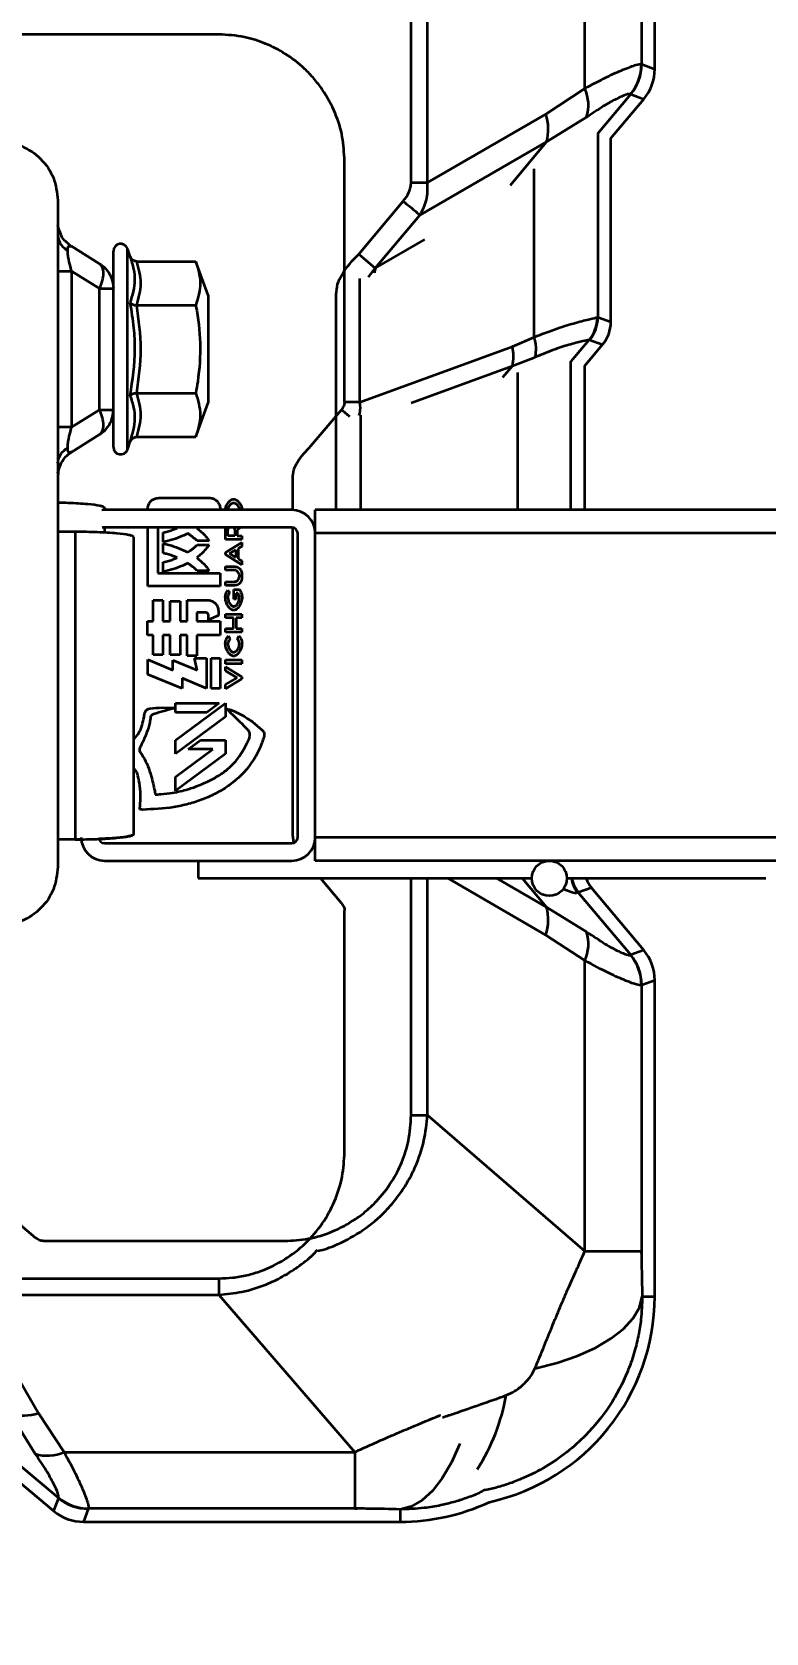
# Model space of a CAD drawing. Header units: millimetres. Extents: x 0 to 420, y 0 to 297.
# Drawn here: x 86.31 to 86.937, y 173.12 to 174.489 of the extents above; entities that cross this region are included whole.
import ezdxf

# ---------------------------------------------------------------- set-up
doc = ezdxf.new("R2010")
doc.units = ezdxf.units.MM
doc.layers.add('尺寸线层', color=150, linetype='Continuous')
doc.styles.add('SLDTEXTSTYLE2', font='TXT', dxfattribs={"width": 0.7})
doc.dimstyles.new('SLDDIMSTYLE0', dxfattribs={"dimtxt": 3.5, "dimasz": 3.302, "dimexe": 0, "dimexo": 0.0625, "dimgap": 0.875, "dimtad": 1, "dimdec": 1, "dimlfac": 100, "dimrnd": 1e-09, "dimzin": 12, "dimdsep": 46, "dimtxsty": 'SLDTEXTSTYLE2', "dimsah": 1, "dimcen": 0.09, "dimadec": 0, "dimazin": 3, "dimtfac": 1, "dimtdec": 3, "dimtofl": 0, "dimtmove": 0, "dimatfit": 3, "dimfxl": 0, "dimfrac": 2, "dimtolj": 1, "dimtzin": 12, "dimarcsym": 0})

# ---------------------------------------------------------------- blocks, each defined once
blk = doc.blocks.new('_D_7')
at = {"layer": '尺寸线层'}
for p, q in [((70.597, 160.4022), (70.597, 246.1922)), ((332.8156, 175.1167), (332.8156, 246.1922)), ((332.8156, 245.1922), (70.597, 245.1922))]:
    blk.add_line(p, q, dxfattribs=at)
for points in [[(70.597, 245.1922), (73.899, 244.6842), (73.899, 245.7002)], [(332.8156, 245.1922), (329.5136, 245.7002), (329.5136, 244.6842)]]:
    blk.add_solid(points, dxfattribs=at)
at = {"layer": '尺寸线层', "insert": (202.8758, 249.704), "char_height": 3.5, "attachment_point": 1, "style": 'SLDTEXTSTYLE2'}
blk.add_mtext('26221.85', dxfattribs=at)

msp = doc.modelspace()

# ---------------------------------------------------------------- linework, layer by layer
at = {"color": 7, "linetype": 'Continuous', "lineweight": 35}
for p, q in [((86.8421, 174.4577), (86.8421, 174.7282)), ((86.7824, 174.4411), (86.7824, 174.6893)), ((86.8308, 174.6893), (86.8308, 174.4619)), ((86.634, 174.3607), (86.634, 174.5732)), ((86.648, 174.3607), (86.648, 174.5732)), ((86.4697, 174.4873), (86.2572, 174.4873)), ((86.831, 174.4618), (86.8308, 174.4619)), ((86.831, 174.4618), (86.8421, 174.4577)), ((86.7492, 174.4191), (86.7824, 174.4411)), ((86.7935, 174.4025), (86.8217, 174.4361)), ((86.8217, 174.4361), (86.8214, 174.4362)), ((86.8217, 174.4361), (86.8328, 174.432)), ((86.8046, 174.3985), (86.8328, 174.432)), ((86.648, 174.3607), (86.7492, 174.4191)), ((86.7497, 174.3953), (86.7839, 174.4164)), ((86.6415, 174.3328), (86.7497, 174.3953)), ((86.7188, 174.3584), (86.7497, 174.3953)), ((86.7935, 174.4025), (86.7935, 174.2454)), ((86.8046, 174.2414), (86.8046, 174.3985)), ((86.5771, 174.1728), (86.5771, 174.3793)), ((86.7392, 174.2285), (86.7392, 174.3722)), ((86.634, 174.3607), (86.648, 174.3607)), ((86.3321, 174.3455), (86.3321, 173.7755)), ((86.5892, 174.2994), (86.6273, 174.3447)), ((86.6034, 174.2875), (86.6415, 174.3328)), ((86.3336, 174.3181), (86.3323, 174.3243)), ((86.3346, 174.3164), (86.3328, 174.3213)), ((86.3431, 174.3065), (86.3414, 174.3079)), ((86.3434, 174.3061), (86.3439, 174.3061)), ((86.3439, 174.3061), (86.3679, 174.2911)), ((86.3796, 174.2708), (86.3796, 174.302)), ((86.3941, 174.2973), (86.3916, 174.3041)), ((86.3916, 174.1322), (86.3916, 174.3041)), ((86.5892, 174.2994), (86.6034, 174.2875)), ((86.6034, 174.2875), (86.6457, 174.3119)), ((86.3439, 174.2849), (86.3439, 174.1514)), ((86.3439, 174.2849), (86.3679, 174.2699)), ((86.3993, 174.2932), (86.4501, 174.2932)), ((86.4606, 174.2642), (86.4501, 174.2932)), ((86.5976, 174.2796), (86.6034, 174.2875)), ((86.5903, 174.1728), (86.5903, 174.2787)), ((86.3679, 174.1664), (86.3679, 174.2699)), ((86.3679, 174.2699), (86.3796, 174.2699)), ((86.3796, 174.1664), (86.3796, 174.2699)), ((86.4606, 174.2642), (86.4606, 174.1722)), ((86.57, 174.0807), (86.57, 174.2652)), ((86.3993, 174.2557), (86.4501, 174.2557)), ((86.7931, 174.2454), (86.7935, 174.2454)), ((86.7935, 174.2454), (86.8046, 174.2414)), ((86.5903, 174.1728), (86.7206, 174.2203)), ((86.7206, 174.2203), (86.7392, 174.2285)), ((86.7708, 174.2078), (86.7862, 174.2261)), ((86.7821, 174.2036), (86.7976, 174.2221)), ((86.7862, 174.2261), (86.7865, 174.2262)), ((86.7865, 174.2262), (86.7976, 174.2221)), ((86.6341, 174.1724), (86.7205, 174.2038)), ((86.7205, 174.2038), (86.7121, 174.1938)), ((86.7205, 174.2038), (86.74, 174.2112)), ((86.7705, 174.0807), (86.7705, 174.2079)), ((86.7821, 174.2036), (86.7821, 174.0807)), ((86.7253, 174.0807), (86.7253, 174.1982)), ((86.3993, 174.1806), (86.4501, 174.1806)), ((86.3439, 174.1514), (86.3679, 174.1664)), ((86.3679, 174.1664), (86.3796, 174.1664)), ((86.3796, 174.1344), (86.3796, 174.1664)), ((86.4501, 174.1431), (86.4606, 174.1722)), ((86.5484, 174.1354), (86.5744, 174.1664)), ((86.5909, 174.0807), (86.5909, 174.1617)), ((86.3439, 174.1302), (86.3679, 174.1452)), ((86.3916, 174.1322), (86.3941, 174.1391)), ((86.3993, 174.1431), (86.4501, 174.1431)), ((86.3328, 174.116), (86.3321, 174.1091)), ((86.3323, 174.112), (86.3336, 174.1182)), ((86.3325, 174.112), (86.3328, 174.1143)), ((86.3328, 174.115), (86.3346, 174.1199)), ((86.5329, 174.0807), (86.5329, 174.1082)), ((86.3721, 174.0807), (86.3698, 174.0805)), ((86.5321, 174.0807), (86.3721, 174.0807)), ((86.3724, 174.0824), (86.3724, 174.0823)), ((86.3724, 174.0807), (86.3724, 174.0823)), ((86.409, 174.0807), (86.409, 174.0815)), ((86.4184, 174.091), (86.4615, 174.091)), ((86.4708, 174.0815), (86.4708, 174.0807)), ((86.4872, 174.0809), (86.4872, 174.0807)), ((86.4894, 174.0812), (86.4894, 174.0807)), ((93.1521, 174.0807), (86.5521, 174.0807)), ((86.5521, 174.0607), (86.5521, 174.0807)), ((86.5321, 174.0657), (86.3721, 174.0657)), ((86.3724, 174.0613), (86.3724, 174.0657)), ((86.409, 174.0156), (86.409, 174.0657)), ((86.4175, 174.0657), (86.4175, 174.0267)), ((86.4342, 174.0652), (86.433, 174.0657)), ((86.4513, 174.0657), (86.4508, 174.0652)), ((86.4879, 174.0657), (86.4855, 174.0633)), ((86.5329, 173.8027), (86.5329, 174.0656)), ((86.5521, 174.0682), (86.5507, 174.0682)), ((86.5507, 174.0682), (86.5521, 174.0682)), ((86.3471, 174.062), (86.3321, 174.062)), ((86.3471, 174.062), (86.3471, 173.799)), ((86.3971, 173.8036), (86.3971, 174.0574)), ((86.4222, 174.0532), (86.4222, 174.0615)), ((86.4615, 174.0542), (86.4513, 174.0542)), ((86.4754, 174.0553), (86.4754, 174.0633)), ((86.4894, 174.0553), (86.4754, 174.0553)), ((86.4754, 174.0442), (86.4894, 174.0529)), ((86.4775, 174.0585), (86.4775, 174.0628)), ((86.4835, 174.0585), (86.4775, 174.0585)), ((86.4835, 174.0622), (86.4835, 174.0585)), ((86.4855, 174.0624), (86.4855, 174.0585)), ((86.4855, 174.0585), (86.4894, 174.0585)), ((86.4894, 174.0585), (86.4894, 174.0553)), ((86.4894, 174.0529), (86.4894, 174.0495)), ((86.5371, 173.8007), (86.5371, 174.0607)), ((86.5521, 173.8007), (86.5521, 174.0607)), ((93.1521, 174.0607), (86.5521, 174.0607)), ((86.5521, 173.8007), (86.5521, 174.0607)), ((86.4222, 174.0436), (86.4222, 174.0519)), ((86.4513, 174.0509), (86.4615, 174.0509)), ((86.4754, 174.0425), (86.4754, 174.0442)), ((86.4894, 174.0338), (86.4754, 174.0425)), ((86.4788, 174.0433), (86.4843, 174.0466)), ((86.4843, 174.0401), (86.4788, 174.0433)), ((86.4843, 174.0466), (86.4843, 174.0401)), ((86.4894, 174.0495), (86.4863, 174.0477)), ((86.4863, 174.0477), (86.4863, 174.039)), ((86.4863, 174.039), (86.4894, 174.0372)), ((86.4175, 174.0267), (86.4708, 174.0267)), ((86.4222, 174.0279), (86.4222, 174.036)), ((86.4615, 174.0287), (86.4513, 174.0287)), ((86.4708, 174.0267), (86.4708, 174.0156)), ((86.4754, 174.0323), (86.4837, 174.0323)), ((86.4754, 174.0291), (86.4754, 174.0323)), ((86.4832, 174.0291), (86.4754, 174.0291)), ((86.4894, 174.0372), (86.4894, 174.0338)), ((86.4708, 174.0156), (86.409, 174.0156)), ((86.4754, 174.0193), (86.4832, 174.0193)), ((86.4754, 174.0162), (86.4754, 174.0193)), ((86.4837, 174.0162), (86.4754, 174.0162)), ((86.4773, 174.0121), (86.4789, 174.0101)), ((86.4825, 174.0128), (86.4875, 174.0128)), ((86.4825, 174.0043), (86.4825, 174.0128)), ((86.4136, 174.0036), (86.422, 174.0036)), ((86.4136, 173.9856), (86.4136, 174.0036)), ((86.422, 174.0036), (86.422, 173.9856)), ((86.4281, 174.0027), (86.4368, 174.0027)), ((86.4281, 173.9856), (86.4281, 174.0027)), ((86.4368, 174.0027), (86.4368, 173.9856)), ((86.4426, 174.0036), (86.46, 174.0036)), ((86.4426, 173.9856), (86.4426, 174.0036)), ((86.4845, 174.0043), (86.4825, 174.0043)), ((86.4845, 174.0095), (86.4845, 174.0043)), ((86.4863, 174.0095), (86.4845, 174.0095)), ((86.4087, 173.9856), (86.4136, 173.9856)), ((86.4087, 173.9737), (86.4087, 173.9856)), ((86.422, 173.9856), (86.4281, 173.9856)), ((86.4368, 173.9856), (86.4426, 173.9856)), ((86.451, 173.9929), (86.451, 173.9856)), ((86.4586, 173.9929), (86.451, 173.9929)), ((86.451, 173.9856), (86.4708, 173.9856)), ((86.4694, 173.9905), (86.461, 173.9868)), ((86.461, 173.9868), (86.461, 173.9902)), ((86.4694, 173.9942), (86.4694, 173.9905)), ((86.4708, 173.9856), (86.4708, 173.9737)), ((86.4754, 173.9917), (86.4894, 173.9917)), ((86.4754, 173.9885), (86.4754, 173.9917)), ((86.4823, 173.9885), (86.4754, 173.9885)), ((86.4823, 173.9793), (86.4823, 173.9885)), ((86.4844, 173.9885), (86.4844, 173.9793)), ((86.4894, 173.9885), (86.4844, 173.9885)), ((86.4894, 173.9917), (86.4894, 173.9885)), ((86.4136, 173.9737), (86.4087, 173.9737)), ((86.4136, 173.9567), (86.4136, 173.9737)), ((86.422, 173.9737), (86.422, 173.9567)), ((86.4281, 173.9737), (86.422, 173.9737)), ((86.4281, 173.9568), (86.4281, 173.9737)), ((86.4368, 173.9737), (86.4368, 173.9568)), ((86.4426, 173.9737), (86.4368, 173.9737)), ((86.4426, 173.9559), (86.4426, 173.9737)), ((86.451, 173.9737), (86.451, 173.9559)), ((86.4708, 173.9737), (86.451, 173.9737)), ((86.4754, 173.9761), (86.4754, 173.9793)), ((86.4754, 173.9793), (86.4823, 173.9793)), ((86.4894, 173.9761), (86.4754, 173.9761)), ((86.4779, 173.9731), (86.4795, 173.9706)), ((86.4844, 173.9793), (86.4894, 173.9793)), ((86.4853, 173.9706), (86.4868, 173.9731)), ((86.4894, 173.9793), (86.4894, 173.9761)), ((86.422, 173.9567), (86.4136, 173.9567)), ((86.4368, 173.9568), (86.4281, 173.9568)), ((86.4092, 173.9401), (86.4092, 173.9527)), ((86.4092, 173.9527), (86.4305, 173.9438)), ((86.4305, 173.9523), (86.4513, 173.9438)), ((86.4305, 173.9438), (86.4305, 173.9523)), ((86.451, 173.9559), (86.4426, 173.9559)), ((86.4489, 173.954), (86.4591, 173.954)), ((86.4513, 173.9438), (86.4489, 173.954)), ((86.4591, 173.954), (86.4591, 173.9281)), ((86.4632, 173.954), (86.4708, 173.954)), ((86.4632, 173.928), (86.4632, 173.954)), ((86.4708, 173.954), (86.4708, 173.928)), ((86.4754, 173.9524), (86.4894, 173.9524)), ((86.4754, 173.9492), (86.4754, 173.9524)), ((86.4894, 173.9492), (86.4754, 173.9492)), ((86.4754, 173.9465), (86.4894, 173.9379)), ((86.4754, 173.943), (86.4754, 173.9465)), ((86.4853, 173.9371), (86.4754, 173.943)), ((86.4894, 173.9524), (86.4894, 173.9492)), ((86.4383, 173.9281), (86.4092, 173.9401)), ((86.4383, 173.9369), (86.4383, 173.9281)), ((86.4591, 173.9281), (86.4383, 173.9369)), ((86.4754, 173.9313), (86.4853, 173.9371)), ((86.4894, 173.9364), (86.4754, 173.9277)), ((86.4754, 173.9277), (86.4754, 173.9313)), ((86.4894, 173.9379), (86.4894, 173.9364)), ((86.4328, 173.9155), (86.47, 173.9155)), ((86.4328, 173.9076), (86.4328, 173.9155)), ((86.4328, 173.8839), (86.4754, 173.9155)), ((86.47, 173.9155), (86.4594, 173.9076)), ((86.4708, 173.928), (86.4632, 173.928)), ((86.4754, 173.9155), (86.4754, 173.9037)), ((86.4594, 173.9076), (86.4328, 173.9076)), ((86.4754, 173.9037), (86.4328, 173.8721)), ((86.4328, 173.8721), (86.4328, 173.8839)), ((86.4328, 173.8524), (86.4647, 173.876)), ((86.4434, 173.876), (86.4541, 173.8839)), ((86.4647, 173.876), (86.4434, 173.876)), ((86.4541, 173.8839), (86.4754, 173.8839)), ((86.4754, 173.8839), (86.4754, 173.8721)), ((86.4754, 173.8721), (86.4328, 173.8405)), ((86.4328, 173.8405), (86.4328, 173.8524)), ((86.3471, 173.799), (86.3321, 173.799)), ((86.3525, 173.7991), (86.3471, 173.799)), ((86.3721, 173.7957), (86.5321, 173.7957)), ((86.5339, 173.796), (86.5329, 173.8027)), ((86.5521, 173.7957), (86.5515, 173.7957)), ((93.1521, 173.8007), (86.5521, 173.8007)), ((86.5521, 173.7807), (86.5521, 173.8007)), ((86.3721, 173.7807), (86.5321, 173.7807)), ((86.4521, 173.7807), (86.4521, 173.7657)), ((93.1521, 173.7807), (86.5521, 173.7807)), ((86.4521, 173.7657), (86.7371, 173.7657)), ((86.5744, 173.7445), (86.5567, 173.7657)), ((86.634, 173.5631), (86.634, 173.7657)), ((86.648, 173.5631), (86.648, 173.7657)), ((86.6653, 173.7657), (86.7492, 173.7172)), ((86.7497, 173.741), (86.707, 173.7657)), ((86.729, 173.7657), (86.7497, 173.741)), ((86.7671, 173.7657), (86.9371, 173.7657)), ((86.7768, 173.7537), (86.7764, 173.7534)), ((86.788, 173.7577), (86.7768, 173.7537)), ((86.8217, 173.7003), (86.7768, 173.7537)), ((86.8328, 173.7043), (86.788, 173.7577)), ((86.5771, 173.5316), (86.5771, 173.7381)), ((86.7497, 173.741), (86.7839, 173.7199)), ((86.7824, 173.6953), (86.7492, 173.7172)), ((86.8214, 173.7001), (86.8217, 173.7003)), ((86.8328, 173.7043), (86.8217, 173.7003)), ((86.7824, 173.447), (86.7824, 173.6953)), ((86.831, 173.6746), (86.8308, 173.6744)), ((86.8308, 173.6744), (86.8308, 173.447)), ((86.831, 173.6746), (86.8421, 173.6786)), ((86.8421, 173.4082), (86.8421, 173.6786)), ((86.634, 173.5631), (86.648, 173.5631)), ((86.648, 173.5631), (86.7824, 173.447)), ((86.2821, 173.4844), (86.3131, 173.4584)), ((86.3195, 173.4557), (86.526, 173.4557)), ((86.7824, 173.447), (86.8308, 173.447)), ((86.2671, 173.4236), (86.4697, 173.4236)), ((86.4697, 173.4236), (86.4697, 173.4096)), ((86.2671, 173.4096), (86.4697, 173.4096)), ((86.4697, 173.4096), (86.5858, 173.2751)), ((86.8315, 173.4082), (86.8421, 173.4082)), ((86.2671, 173.3923), (86.3156, 173.3084)), ((86.2918, 173.3079), (86.3129, 173.2737)), ((86.3156, 173.3084), (86.3375, 173.2751)), ((86.2792, 173.2808), (86.3326, 173.2359)), ((86.3375, 173.2751), (86.5858, 173.2751)), ((86.2751, 173.2696), (86.3285, 173.2248)), ((86.3326, 173.2359), (86.3285, 173.2248)), ((86.3326, 173.2359), (86.3327, 173.2362)), ((86.3582, 173.2266), (86.3542, 173.2155)), ((86.3582, 173.2266), (86.3584, 173.2268)), ((86.5858, 173.2268), (86.3584, 173.2268)), ((86.6246, 173.2261), (86.6246, 173.2155)), ((86.3542, 173.2155), (86.6246, 173.2155))]:
    msp.add_line(p, q, dxfattribs=at)
at = {"color": 7, "linetype": 'Continuous', "lineweight": 35, "flags": 128}
for points in [[(86.6273, 174.3447), (86.6295, 174.3428), (86.6317, 174.341), (86.6339, 174.3392), (86.6358, 174.3376), (86.6376, 174.3361), (86.6392, 174.3348), (86.6405, 174.3337), (86.6415, 174.3328)], [(86.7398, 173.3465), (86.7588, 173.3515), (86.7761, 173.3575), (86.7915, 173.3644), (86.8047, 173.3722), (86.8155, 173.3806), (86.8236, 173.3895), (86.829, 173.3987), (86.8315, 173.4082)], [(86.6757, 173.2825), (86.6753, 173.2815), (86.6684, 173.2661), (86.6606, 173.2529), (86.6522, 173.2421), (86.6433, 173.234), (86.6341, 173.2286), (86.6246, 173.2261)]]:
    msp.add_lwpolyline(points, dxfattribs=at)
at = {"color": 7, "linetype": 'Continuous', "lineweight": 35}
msp.add_circle((86.7521, 173.7657), 0.015, dxfattribs=at)
for centre, radius, start, end in [((86.7907, 174.462), 0.0401, 320.0076, 359.8731), ((86.7909, 174.4618), 0.0401, 320.0586, 359.9414), ((86.7501, 174.4268), 0.0354, 343.0377, 23.8627), ((86.7111, 174.4064), 0.0401, 343.9657, 18.5164), ((86.3858, 174.302), 0.00619, 20, 180), ((86.6213, 174.2816), 0.0188, 161.6787, 174.1312), ((86.7631, 174.2453), 0.03, 320.2501, 0.141), ((86.7635, 174.2454), 0.03, 320.0586, 359.9414), ((86.6852, 174.2123), 0.0363, 346.4299, 12.6632), ((86.7078, 174.2183), 0.033, 347.4981, 17.8428), ((86.3858, 174.1344), 0.00619, 180, 340), ((86.5321, 174.0607), 0.02, 0, 90), ((86.3721, 174.0607), 0.005, 90, 114.6231), ((86.5321, 174.0607), 0.005, 0, 90), ((86.3721, 173.8007), 0.02, 180, 270), ((86.3721, 173.8007), 0.005, 180, 270), ((86.5321, 173.8007), 0.02, 270, 0), ((86.5321, 173.8007), 0.005, 270, 0), ((86.7956, 173.7695), 0.025, 188.7641, 220.0266), ((86.796, 173.7697), 0.025, 189.334, 219.9411), ((86.7111, 173.73), 0.0401, 341.4836, 16.0343), ((86.7501, 173.7096), 0.0354, 336.1372, 16.9623), ((86.7907, 173.6744), 0.0401, 0.1269, 39.9924), ((86.7909, 173.6745), 0.0401, 0.0586, 39.9414), ((86.6621, 173.4082), 0.18, 282.4209, 0), ((86.5393, 173.3558), 0.1789, 327.7247, 349.6762), ((86.3028, 173.3465), 0.0401, 253.9657, 288.5164), ((86.3232, 173.3075), 0.0354, 253.0377, 293.8627), ((86.3583, 173.2667), 0.0401, 230.0586, 269.9414), ((86.3585, 173.2669), 0.0401, 230.0076, 269.8731), ((86.6246, 173.3955), 0.18, 270, 295.051)]:
    msp.add_arc(centre, radius, start, end, dxfattribs=at)
for centre, major_axis, start_param, end_param in [((86.8021, 174.4577), (0.0376, -0.0137), 5.934618, 6.631752), ((86.7746, 174.2414), (0.0282, -0.0103), 5.934618, 6.631752), ((86.8072, 173.7738), (0.0235, 0.0086), 3.122637, 3.49016), ((86.8021, 173.6786), (-0.0376, -0.0137), 2.793026, 3.49016), ((86.3542, 173.2555), (-0.0137, -0.0376), 5.934618, 6.631752)]:
    msp.add_ellipse(centre, major_axis=major_axis, ratio=0.998448, start_param=start_param, end_param=end_param, dxfattribs=at)
for points, knots in [([(86.5771, 174.3793), (86.5767, 174.3861), (86.576, 174.4), (86.5695, 174.4207), (86.5606, 174.4372), (86.5513, 174.4494), (86.5411, 174.4601), (86.5275, 174.4708), (86.5099, 174.4798), (86.4907, 174.486), (86.477, 174.4869), (86.4697, 174.4873)], [0, 0, 0, 0, 0.120461, 0.246403, 0.382818, 0.450919, 0.519058, 0.644752, 0.756806, 0.869265, 1, 1, 1, 1]), ([(86.7824, 174.4411), (86.7889, 174.4445), (86.8014, 174.4512), (86.8163, 174.4578), (86.8273, 174.4619), (86.8296, 174.4619), (86.8308, 174.4619)], [0, 0, 0, 0, 0.2451288, 0.4803077, 0.7390856, 1, 1, 1, 1]), ([(86.8214, 174.4362), (86.8204, 174.4363), (86.8186, 174.4364), (86.81, 174.4326), (86.7986, 174.4263), (86.7889, 174.4198), (86.7839, 174.4164)], [0, 0, 0, 0, 0.267138, 0.52122, 0.755952, 1, 1, 1, 1]), ([(86.6273, 174.3447), (86.6291, 174.3472), (86.6317, 174.3509), (86.6337, 174.3565), (86.6339, 174.3593), (86.634, 174.3607)], [0, 0, 0, 0, 0.51551, 0.767405, 1, 1, 1, 1]), ([(86.6415, 174.3328), (86.6437, 174.337), (86.6484, 174.3456), (86.6481, 174.3556), (86.648, 174.3607)], [0, 0, 0, 0, 0.492397, 1, 1, 1, 1]), ([(86.3321, 174.3155), (86.3327, 174.3127), (86.3336, 174.3076), (86.3384, 174.3039), (86.3406, 174.3023)], [0, 0, 0, 0, 0.559996, 1, 1, 1, 1]), ([(86.3415, 174.308), (86.3407, 174.3087), (86.3381, 174.3106), (86.3358, 174.3136), (86.3349, 174.316), (86.3348, 174.3165)], [0, 0, 0, 0, 0.294463, 0.87052, 1, 1, 1, 1]), ([(86.3406, 174.3023), (86.3406, 174.3031), (86.3407, 174.3049), (86.3416, 174.3067), (86.3427, 174.3063), (86.3434, 174.3061)], [0, 0, 0, 0, 0.243902, 0.508229, 1, 1, 1, 1]), ([(86.3439, 174.2849), (86.343, 174.2882), (86.3417, 174.293), (86.3407, 174.299), (86.3406, 174.3012), (86.3406, 174.3023)], [0, 0, 0, 0, 0.551614, 0.784825, 1, 1, 1, 1]), ([(86.57, 174.2652), (86.5702, 174.268), (86.5708, 174.274), (86.5767, 174.2863), (86.5841, 174.294), (86.5892, 174.2994)], [0, 0, 0, 0, 0.211639, 0.442849, 1, 1, 1, 1]), ([(86.3941, 174.2577), (86.396, 174.2642), (86.3988, 174.2737), (86.3974, 174.287), (86.3953, 174.2937), (86.3941, 174.2973)], [0, 0, 0, 0, 0.499729, 0.72853, 1, 1, 1, 1]), ([(86.3993, 174.2932), (86.3988, 174.2933), (86.3977, 174.2934), (86.3962, 174.2943), (86.3949, 174.2956), (86.3943, 174.2967), (86.3941, 174.2973), (86.3941, 174.2973)], [0, 0, 0, 0, 0.23614, 0.471311, 0.732321, 0.993287, 1, 1, 1, 1]), ([(86.4501, 174.2932), (86.4519, 174.2871), (86.4556, 174.2746), (86.4519, 174.2621), (86.4501, 174.2557)], [0, 0, 0, 0, 0.491212, 1, 1, 1, 1]), ([(86.3941, 174.1786), (86.396, 174.1918), (86.3988, 174.211), (86.3974, 174.2376), (86.3953, 174.2506), (86.3941, 174.2577)], [0, 0, 0, 0, 0.500435, 0.728855, 1, 1, 1, 1]), ([(86.3941, 174.2577), (86.3941, 174.2577), (86.3943, 174.2574), (86.3949, 174.2569), (86.3962, 174.2562), (86.3977, 174.2558), (86.3988, 174.2557), (86.3993, 174.2557)], [0, 0, 0, 0, 0.0067129, 0.2676791, 0.5286892, 0.7638601, 1, 1, 1, 1]), ([(86.3993, 174.2557), (86.401, 174.2432), (86.4045, 174.2182), (86.401, 174.1932), (86.3993, 174.1806)], [0, 0, 0, 0, 0.499238, 1, 1, 1, 1]), ([(86.4501, 174.2557), (86.4501, 174.2555), (86.4521, 174.2448), (86.4547, 174.223), (86.453, 174.198), (86.4506, 174.1839), (86.4501, 174.1806)], [0, 0, 0, 0, 0.009604, 0.432631, 0.866873, 1, 1, 1, 1]), ([(86.7392, 174.2285), (86.746, 174.2311), (86.7595, 174.2364), (86.7756, 174.2411), (86.7882, 174.2443), (86.7914, 174.245), (86.7931, 174.2454)], [0, 0, 0, 0, 0.2388676, 0.4717092, 0.7262571, 1, 1, 1, 1]), ([(86.7862, 174.2261), (86.7847, 174.2259), (86.782, 174.2253), (86.7712, 174.2226), (86.7574, 174.2185), (86.7458, 174.2136), (86.74, 174.2112)], [0, 0, 0, 0, 0.27715, 0.53382, 0.766156, 1, 1, 1, 1]), ([(86.3941, 174.1786), (86.3941, 174.1786), (86.3943, 174.1789), (86.3949, 174.1795), (86.3962, 174.1801), (86.3977, 174.1806), (86.3988, 174.1806), (86.3993, 174.1806)], [0, 0, 0, 0, 0.0067129, 0.2676791, 0.5286892, 0.7638601, 1, 1, 1, 1]), ([(86.3941, 174.1391), (86.396, 174.1457), (86.3988, 174.1555), (86.3974, 174.1687), (86.3953, 174.1751), (86.3941, 174.1786)], [0, 0, 0, 0, 0.499729, 0.72853, 1, 1, 1, 1]), ([(86.4501, 174.1806), (86.4519, 174.1745), (86.4556, 174.162), (86.4519, 174.1495), (86.4501, 174.1431)], [0, 0, 0, 0, 0.4912125, 1, 1, 1, 1]), ([(86.5771, 174.1728), (86.5771, 174.1723), (86.577, 174.1712), (86.5762, 174.1689), (86.5752, 174.1674), (86.5744, 174.1664)], [0, 0, 0, 0, 0.232062, 0.478453, 1, 1, 1, 1]), ([(86.5816, 174.1603), (86.5805, 174.1613), (86.5782, 174.1632), (86.5757, 174.1653), (86.5744, 174.1664)], [0, 0, 0, 0, 0.486432, 1, 1, 1, 1]), ([(86.5903, 174.1728), (86.5883, 174.1728), (86.5844, 174.1728), (86.5795, 174.1728), (86.5771, 174.1728)], [0, 0, 0, 0, 0.506963, 1, 1, 1, 1]), ([(86.5895, 174.1613), (86.5897, 174.1619), (86.591, 174.1655), (86.5906, 174.1695), (86.5903, 174.1728)], [0, 0, 0, 0, 0.1708346, 1, 1, 1, 1]), ([(86.3406, 174.134), (86.3406, 174.1351), (86.3407, 174.1373), (86.3417, 174.1433), (86.343, 174.1481), (86.3439, 174.1514)], [0, 0, 0, 0, 0.2151838, 0.4483868, 1, 1, 1, 1]), ([(86.3321, 174.1208), (86.3327, 174.1236), (86.3336, 174.1287), (86.3384, 174.1324), (86.3406, 174.134)], [0, 0, 0, 0, 0.559996, 1, 1, 1, 1]), ([(86.3439, 174.1302), (86.343, 174.1299), (86.3417, 174.1294), (86.3407, 174.1314), (86.3406, 174.1332), (86.3406, 174.134)], [0, 0, 0, 0, 0.5516135, 0.7848249, 1, 1, 1, 1]), ([(86.3941, 174.1391), (86.3941, 174.1391), (86.3943, 174.1397), (86.3949, 174.1408), (86.3962, 174.142), (86.3977, 174.1429), (86.3988, 174.1431), (86.3993, 174.1431)], [0, 0, 0, 0, 0.006713, 0.267679, 0.528689, 0.76386, 1, 1, 1, 1]), ([(86.5329, 174.1082), (86.5331, 174.1105), (86.5336, 174.1152), (86.5383, 174.125), (86.5442, 174.1311), (86.5484, 174.1354)], [0, 0, 0, 0, 0.209288, 0.438923, 1, 1, 1, 1]), ([(86.3331, 174.1157), (86.3338, 174.1176), (86.3351, 174.1214), (86.3388, 174.1265), (86.3422, 174.129), (86.3439, 174.1302)], [0, 0, 0, 0, 0.315477, 0.657739, 1, 1, 1, 1]), ([(86.3724, 174.0823), (86.3721, 174.0827), (86.3716, 174.0833), (86.3671, 174.0845), (86.36, 174.0854), (86.3501, 174.0862), (86.3415, 174.0866), (86.3352, 174.0867), (86.3321, 174.0867)], [0, 0, 0, 0, 0.180207, 0.309973, 0.573182, 0.722613, 0.86801, 1, 1, 1, 1]), ([(86.409, 174.0815), (86.4091, 174.0826), (86.4093, 174.0848), (86.411, 174.0877), (86.4134, 174.0898), (86.4161, 174.0908), (86.4178, 174.0909), (86.4184, 174.091)], [0, 0, 0, 0, 0.220827, 0.440436, 0.651052, 0.864309, 1, 1, 1, 1]), ([(86.4615, 174.091), (86.4626, 174.0909), (86.4647, 174.0907), (86.4675, 174.089), (86.4696, 174.0866), (86.4707, 174.084), (86.4708, 174.0822), (86.4708, 174.0815)], [0, 0, 0, 0, 0.217033, 0.432668, 0.640579, 0.859649, 1, 1, 1, 1]), ([(86.4754, 174.0806), (86.4755, 174.0815), (86.4757, 174.0837), (86.4772, 174.0865), (86.4791, 174.0887), (86.4808, 174.0897), (86.4822, 174.09), (86.4837, 174.0898), (86.4855, 174.0888), (86.4875, 174.0867), (86.489, 174.084), (86.4893, 174.082), (86.4894, 174.0812)], [0, 0, 0, 0, 0.103068, 0.272975, 0.380129, 0.450745, 0.504132, 0.557726, 0.630958, 0.750137, 0.907593, 1, 1, 1, 1]), ([(86.4776, 174.0806), (86.4776, 174.0812), (86.4778, 174.0827), (86.4789, 174.0846), (86.4802, 174.086), (86.4814, 174.0866), (86.4824, 174.0868), (86.4835, 174.0866), (86.4848, 174.0858), (86.486, 174.0844), (86.487, 174.0827), (86.4871, 174.0814), (86.4872, 174.0809)], [0, 0, 0, 0, 0.107522, 0.269023, 0.38047, 0.452163, 0.50862, 0.565188, 0.646662, 0.775363, 0.910485, 1, 1, 1, 1]), ([(86.4754, 174.0633), (86.4754, 174.0641), (86.4754, 174.0649), (86.4758, 174.0656), (86.4758, 174.0657)], [0, 0, 0, 0, 0.959153, 1, 1, 1, 1]), ([(86.4775, 174.0628), (86.4775, 174.0632), (86.4776, 174.0639), (86.4779, 174.0647), (86.4783, 174.0653), (86.4784, 174.0655), (86.4785, 174.0657)], [0, 0, 0, 0, 0.391133, 0.702862, 0.858272, 1, 1, 1, 1]), ([(86.4824, 174.0657), (86.4824, 174.0656), (86.4826, 174.0654), (86.4827, 174.0651), (86.4829, 174.0647), (86.4831, 174.0643), (86.4832, 174.0639), (86.4833, 174.0635), (86.4834, 174.0632), (86.4835, 174.0627), (86.4835, 174.0624), (86.4835, 174.0622)], [0, 0, 0, 0, 0.046279, 0.21536, 0.299816, 0.384271, 0.553294, 0.637751, 0.72221, 0.860401, 1, 1, 1, 1]), ([(86.3971, 174.0574), (86.3969, 174.0577), (86.3964, 174.0584), (86.3919, 174.0595), (86.3848, 174.0605), (86.3749, 174.0612), (86.3632, 174.0618), (86.3535, 174.0619), (86.3471, 174.062)], [0, 0, 0, 0, 0.157309, 0.270586, 0.50035, 0.630794, 0.757716, 1, 1, 1, 1]), ([(86.4222, 174.0615), (86.4239, 174.0618), (86.4267, 174.0624), (86.4307, 174.0639), (86.433, 174.0648), (86.4342, 174.0652)], [0, 0, 0, 0, 0.397481, 0.698479, 1, 1, 1, 1]), ([(86.4431, 174.0605), (86.4416, 174.0598), (86.4376, 174.0579), (86.4306, 174.0552), (86.425, 174.0539), (86.4222, 174.0532)], [0, 0, 0, 0, 0.225097, 0.610128, 1, 1, 1, 1]), ([(86.4513, 174.0542), (86.45, 174.0553), (86.4482, 174.057), (86.4454, 174.0591), (86.4439, 174.06), (86.4431, 174.0605)], [0, 0, 0, 0, 0.484106, 0.741689, 1, 1, 1, 1]), ([(86.4508, 174.0652), (86.4521, 174.0642), (86.4548, 174.0621), (86.4584, 174.0584), (86.4605, 174.0556), (86.4615, 174.0542)], [0, 0, 0, 0, 0.323586, 0.659323, 1, 1, 1, 1]), ([(86.4855, 174.0633), (86.4855, 174.0632), (86.4855, 174.063), (86.4855, 174.0627), (86.4855, 174.0625), (86.4855, 174.0624)], [0, 0, 0, 0, 0.253407, 0.506797, 1, 1, 1, 1]), ([(86.4222, 174.0519), (86.4239, 174.0515), (86.4283, 174.0506), (86.4353, 174.0482), (86.4405, 174.0458), (86.4431, 174.0446)], [0, 0, 0, 0, 0.225279, 0.610555, 1, 1, 1, 1]), ([(86.4342, 174.0399), (86.4327, 174.0405), (86.4299, 174.0415), (86.426, 174.0429), (86.4235, 174.0434), (86.4222, 174.0436)], [0, 0, 0, 0, 0.396668, 0.697235, 1, 1, 1, 1]), ([(86.4222, 174.036), (86.4239, 174.0364), (86.4267, 174.037), (86.4307, 174.0385), (86.433, 174.0394), (86.4342, 174.0399)], [0, 0, 0, 0, 0.397021, 0.698347, 1, 1, 1, 1]), ([(86.4431, 174.0446), (86.4445, 174.0455), (86.4467, 174.0469), (86.4493, 174.0491), (86.4506, 174.0503), (86.4513, 174.0509)], [0, 0, 0, 0, 0.48414, 0.741719, 1, 1, 1, 1]), ([(86.4615, 174.0509), (86.4605, 174.0496), (86.4585, 174.0468), (86.4549, 174.0431), (86.4522, 174.0409), (86.4508, 174.0399)], [0, 0, 0, 0, 0.323845, 0.659773, 1, 1, 1, 1]), ([(86.4508, 174.0399), (86.4521, 174.0388), (86.4548, 174.0367), (86.4584, 174.033), (86.4605, 174.0302), (86.4615, 174.0287)], [0, 0, 0, 0, 0.322168, 0.658364, 1, 1, 1, 1]), ([(86.4431, 174.0351), (86.4416, 174.0344), (86.4376, 174.0325), (86.4306, 174.0298), (86.425, 174.0285), (86.4222, 174.0279)], [0, 0, 0, 0, 0.225098, 0.610129, 1, 1, 1, 1]), ([(86.4513, 174.0287), (86.4501, 174.0299), (86.4482, 174.0316), (86.4454, 174.0336), (86.4439, 174.0346), (86.4431, 174.0351)], [0, 0, 0, 0, 0.482099, 0.740834, 1, 1, 1, 1]), ([(86.4832, 174.0193), (86.4835, 174.0194), (86.4843, 174.0194), (86.4855, 174.0202), (86.4865, 174.0214), (86.4873, 174.023), (86.4874, 174.0248), (86.4868, 174.0265), (86.4859, 174.0278), (86.4848, 174.0287), (86.4838, 174.0291), (86.4833, 174.0291), (86.4832, 174.0291)], [0, 0, 0, 0, 0.075155, 0.16832, 0.291124, 0.415852, 0.54785, 0.661465, 0.788026, 0.890381, 0.967538, 1, 1, 1, 1]), ([(86.4837, 174.0323), (86.4842, 174.0322), (86.4852, 174.0321), (86.4867, 174.0313), (86.4882, 174.03), (86.4892, 174.0278), (86.4896, 174.0246), (86.4894, 174.0213), (86.4884, 174.0187), (86.4869, 174.0172), (86.4852, 174.0163), (86.4842, 174.0162), (86.4837, 174.0162)], [0, 0, 0, 0, 0.057396, 0.142461, 0.228893, 0.320305, 0.471061, 0.658867, 0.756094, 0.853964, 0.944424, 1, 1, 1, 1]), ([(86.4875, 174.0128), (86.4882, 174.0113), (86.4896, 174.0086), (86.4896, 174.0038), (86.4882, 173.9999), (86.4863, 173.997), (86.4846, 173.9956), (86.4833, 173.995), (86.4821, 173.9949), (86.4808, 173.9952), (86.4791, 173.9964), (86.477, 173.999), (86.4754, 174.0028), (86.4751, 174.007), (86.4759, 174.01), (86.4769, 174.0116), (86.4773, 174.0121)], [0, 0, 0, 0, 0.120432, 0.213162, 0.331684, 0.413005, 0.455865, 0.488872, 0.514902, 0.540892, 0.583063, 0.658706, 0.781016, 0.867724, 0.954736, 1, 1, 1, 1]), ([(86.46, 174.0036), (86.4611, 174.0035), (86.4632, 174.0033), (86.466, 174.0016), (86.4681, 173.9992), (86.4692, 173.9966), (86.4693, 173.9949), (86.4694, 173.9942)], [0, 0, 0, 0, 0.2182785, 0.4351494, 0.6441626, 0.864466, 1, 1, 1, 1]), ([(86.4789, 174.0101), (86.4785, 174.0094), (86.4777, 174.0079), (86.4773, 174.0054), (86.4778, 174.0029), (86.4788, 174.0008), (86.4801, 173.9993), (86.4811, 173.9985), (86.4821, 173.9982), (86.4831, 173.9983), (86.4842, 173.9988), (86.4857, 174.0002), (86.4869, 174.0024), (86.4876, 174.0051), (86.4872, 174.0076), (86.4865, 174.009), (86.4863, 174.0095)], [0, 0, 0, 0, 0.08987, 0.176538, 0.263027, 0.362446, 0.423179, 0.470099, 0.500982, 0.532068, 0.57022, 0.633522, 0.742023, 0.836258, 0.931198, 1, 1, 1, 1]), ([(86.461, 173.9902), (86.4609, 173.9906), (86.4609, 173.9912), (86.4605, 173.992), (86.4599, 173.9925), (86.4593, 173.9928), (86.4588, 173.9929), (86.4586, 173.9929)], [0, 0, 0, 0, 0.272758, 0.457842, 0.644353, 0.8509, 1, 1, 1, 1]), ([(86.4868, 173.9731), (86.4876, 173.9721), (86.489, 173.9702), (86.4897, 173.9667), (86.4892, 173.9628), (86.4877, 173.9595), (86.4857, 173.9572), (86.4842, 173.9561), (86.4827, 173.9557), (86.4814, 173.9558), (86.4798, 173.9566), (86.4777, 173.9586), (86.4759, 173.962), (86.475, 173.966), (86.4757, 173.9698), (86.4769, 173.9719), (86.4778, 173.9729), (86.4779, 173.9731)], [0, 0, 0, 0, 0.08519, 0.168963, 0.246186, 0.360946, 0.418211, 0.462463, 0.491745, 0.521214, 0.557381, 0.617071, 0.720017, 0.827682, 0.905205, 0.982624, 1, 1, 1, 1]), ([(86.4795, 173.9706), (86.479, 173.97), (86.478, 173.9689), (86.4774, 173.9667), (86.4776, 173.9642), (86.4785, 173.9619), (86.4799, 173.9602), (86.481, 173.9594), (86.4821, 173.959), (86.4831, 173.9591), (86.4842, 173.9597), (86.4856, 173.961), (86.4869, 173.9632), (86.4874, 173.9659), (86.487, 173.9683), (86.4861, 173.9698), (86.4855, 173.9704), (86.4853, 173.9706)], [0, 0, 0, 0, 0.079836, 0.158698, 0.232948, 0.337554, 0.41275, 0.456024, 0.489191, 0.522624, 0.56103, 0.622793, 0.723203, 0.826712, 0.901133, 0.975506, 1, 1, 1, 1]), ([(86.3971, 173.8843), (86.3987, 173.8862), (86.4032, 173.8918), (86.4048, 173.8989), (86.4058, 173.9035)], [0, 0, 0, 0, 0.344561, 1, 1, 1, 1]), ([(86.4113, 173.9038), (86.4112, 173.9022), (86.4106, 173.8974), (86.4076, 173.8884), (86.4043, 173.8814), (86.4022, 173.8772)], [0, 0, 0, 0, 0.1770016, 0.5019507, 1, 1, 1, 1]), ([(86.4058, 173.9035), (86.406, 173.9052), (86.4063, 173.9073), (86.4076, 173.9094), (86.4089, 173.9104), (86.4136, 173.9114), (86.4215, 173.9118), (86.4287, 173.9115), (86.4324, 173.9114)], [0, 0, 0, 0, 0.160025, 0.1969977, 0.234195, 0.3116862, 0.6494763, 1, 1, 1, 1]), ([(86.4139, 173.9061), (86.4135, 173.9059), (86.4127, 173.9055), (86.4119, 173.9048), (86.4114, 173.9042), (86.4114, 173.904), (86.4113, 173.9038)], [0, 0, 0, 0, 0.414045, 0.74912, 0.885678, 1, 1, 1, 1]), ([(86.4324, 173.9114), (86.4308, 173.9109), (86.4275, 173.91), (86.4214, 173.9083), (86.4169, 173.907), (86.4139, 173.9061)], [0, 0, 0, 0, 0.2610648, 0.5221233, 1, 1, 1, 1]), ([(86.4435, 173.8419), (86.4451, 173.8424), (86.453, 173.8451), (86.4637, 173.8498), (86.475, 173.857), (86.4855, 173.8661), (86.4916, 173.8764), (86.4955, 173.8847), (86.4964, 173.8874), (86.4963, 173.8895), (86.4949, 173.8925), (86.4879, 173.8994), (86.4814, 173.9058), (86.4763, 173.9107)], [0, 0, 0, 0, 0.048169, 0.241379, 0.33788, 0.433916, 0.639701, 0.675797, 0.701807, 0.718369, 0.734888, 0.796355, 1, 1, 1, 1]), ([(86.4763, 173.9107), (86.4779, 173.9103), (86.4828, 173.909), (86.4903, 173.9049), (86.4991, 173.8994), (86.5042, 173.8946), (86.5068, 173.8923)], [0, 0, 0, 0, 0.138868, 0.417722, 0.706333, 1, 1, 1, 1]), ([(86.5068, 173.8923), (86.5073, 173.8917), (86.5081, 173.8909), (86.5086, 173.8893), (86.5086, 173.8878), (86.5083, 173.8868), (86.5082, 173.8864)], [0, 0, 0, 0, 0.319453, 0.543111, 0.766311, 1, 1, 1, 1]), ([(86.4022, 173.8772), (86.4021, 173.8767), (86.4018, 173.876), (86.4018, 173.875), (86.4019, 173.8744), (86.402, 173.8742), (86.4021, 173.8741)], [0, 0, 0, 0, 0.465921, 0.719479, 0.884635, 1, 1, 1, 1]), ([(86.4021, 173.8741), (86.4031, 173.8727), (86.4058, 173.8689), (86.4092, 173.8618), (86.4125, 173.8518), (86.414, 173.8446), (86.4149, 173.8404)], [0, 0, 0, 0, 0.137822, 0.39048, 0.642641, 1, 1, 1, 1]), ([(86.5082, 173.8864), (86.5076, 173.8848), (86.505, 173.8768), (86.4971, 173.8616), (86.4828, 173.8476), (86.4682, 173.8385), (86.4563, 173.8331), (86.4439, 173.8291), (86.4267, 173.8254), (86.4135, 173.8248), (86.4046, 173.8244)], [0, 0, 0, 0, 0.03865, 0.194338, 0.392706, 0.493149, 0.593544, 0.693896, 0.794211, 1, 1, 1, 1]), ([(86.4021, 173.8246), (86.4023, 173.8263), (86.4031, 173.8346), (86.4026, 173.8454), (86.4001, 173.8559), (86.3979, 173.8591), (86.3971, 173.8603)], [0, 0, 0, 0, 0.136392, 0.685765, 0.881021, 1, 1, 1, 1]), ([(86.4149, 173.8404), (86.4149, 173.84), (86.4151, 173.8393), (86.4152, 173.8382), (86.4153, 173.8376), (86.4153, 173.8373)], [0, 0, 0, 0, 0.400257, 0.699592, 1, 1, 1, 1]), ([(86.4153, 173.8373), (86.4169, 173.8374), (86.4219, 173.8379), (86.4292, 173.8386), (86.4369, 173.8401), (86.4413, 173.8413), (86.4435, 173.8419)], [0, 0, 0, 0, 0.174669, 0.524102, 0.761562, 1, 1, 1, 1]), ([(86.4046, 173.8244), (86.4044, 173.8244), (86.404, 173.8244), (86.4032, 173.8245), (86.4025, 173.8246), (86.4021, 173.8246)], [0, 0, 0, 0, 0.252501, 0.504816, 1, 1, 1, 1]), ([(86.3471, 173.799), (86.3535, 173.799), (86.3632, 173.7991), (86.3749, 173.7997), (86.3848, 173.8004), (86.3919, 173.8014), (86.3964, 173.8025), (86.3969, 173.8032), (86.3971, 173.8036)], [0, 0, 0, 0, 0.242279, 0.369202, 0.49965, 0.729414, 0.842683, 1, 1, 1, 1]), ([(86.3971, 173.8036), (86.3969, 173.8032), (86.3964, 173.8025), (86.3919, 173.8014), (86.3848, 173.8004), (86.3754, 173.7997), (86.3699, 173.7995), (86.3674, 173.7994)], [0, 0, 0, 0, 0.214174, 0.368399, 0.681219, 0.858817, 1, 1, 1, 1]), ([(86.7764, 173.7534), (86.7755, 173.7531), (86.7738, 173.7526), (86.767, 173.7553), (86.7637, 173.7566)], [0, 0, 0, 0, 0.517969, 1, 1, 1, 1]), ([(86.5744, 173.7445), (86.5752, 173.7435), (86.5762, 173.742), (86.577, 173.7397), (86.5771, 173.7386), (86.5771, 173.7381)], [0, 0, 0, 0, 0.521782, 0.769325, 1, 1, 1, 1]), ([(86.7839, 173.7199), (86.7894, 173.7163), (86.8, 173.7092), (86.8113, 173.7031), (86.819, 173.6999), (86.8206, 173.7), (86.8214, 173.7001)], [0, 0, 0, 0, 0.270175, 0.525289, 0.759332, 1, 1, 1, 1]), ([(86.8308, 173.6744), (86.8297, 173.6744), (86.8277, 173.6743), (86.8179, 173.6779), (86.8033, 173.6842), (86.7895, 173.6915), (86.7824, 173.6953)], [0, 0, 0, 0, 0.239453, 0.47313, 0.728792, 1, 1, 1, 1]), ([(86.526, 173.4557), (86.5328, 173.4561), (86.5467, 173.4568), (86.5674, 173.4633), (86.5839, 173.4722), (86.5961, 173.4815), (86.6068, 173.4917), (86.6175, 173.5053), (86.6265, 173.5229), (86.6327, 173.5421), (86.6336, 173.5558), (86.634, 173.5631)], [0, 0, 0, 0, 0.120461, 0.246403, 0.382818, 0.450919, 0.519058, 0.644752, 0.756806, 0.869265, 1, 1, 1, 1]), ([(86.5543, 173.4471), (86.5551, 173.4473), (86.5609, 173.4485), (86.5743, 173.4539), (86.5937, 173.4644), (86.6106, 173.4788), (86.6226, 173.493), (86.6309, 173.5054), (86.639, 173.5213), (86.6456, 173.5405), (86.6472, 173.5559), (86.648, 173.5631)], [0, 0, 0, 0, 0.016803, 0.111703, 0.269118, 0.430928, 0.526624, 0.61971, 0.710263, 0.862079, 1, 1, 1, 1]), ([(86.4697, 173.4236), (86.4736, 173.4237), (86.4817, 173.424), (86.4939, 173.4262), (86.5091, 173.4308), (86.5265, 173.4393), (86.5442, 173.4532), (86.5586, 173.4701), (86.5692, 173.4895), (86.5759, 173.5102), (86.5767, 173.5245), (86.5771, 173.5316)], [0, 0, 0, 0, 0.070722, 0.143758, 0.21913, 0.352151, 0.485358, 0.616819, 0.745052, 0.874872, 1, 1, 1, 1]), ([(86.3195, 173.4557), (86.319, 173.4557), (86.3178, 173.4558), (86.3156, 173.4566), (86.3141, 173.4577), (86.3131, 173.4584)], [0, 0, 0, 0, 0.232062, 0.478453, 1, 1, 1, 1]), ([(86.4697, 173.4096), (86.4763, 173.4103), (86.4901, 173.4116), (86.5084, 173.4174), (86.525, 173.4252), (86.5389, 173.4343), (86.5488, 173.4422), (86.5533, 173.4472), (86.554, 173.4481)], [0, 0, 0, 0, 0.209627, 0.438295, 0.601687, 0.787725, 0.963681, 1, 1, 1, 1]), ([(86.7398, 173.3465), (86.7424, 173.3529), (86.7475, 173.3653), (86.7549, 173.3837), (86.7618, 173.4001), (86.7684, 173.4156), (86.7753, 173.431), (86.78, 173.4415), (86.7824, 173.447)], [0, 0, 0, 0, 0.191169, 0.37068, 0.538766, 0.672129, 0.825955, 1, 1, 1, 1]), ([(86.8308, 173.4449), (86.8307, 173.4454), (86.8307, 173.4462), (86.8306, 173.4468), (86.8306, 173.447), (86.8305, 173.447)], [0, 0, 0, 0, 0.56153, 0.792581, 1, 1, 1, 1]), ([(86.8308, 173.447), (86.8308, 173.4466), (86.8308, 173.443), (86.831, 173.4296), (86.8312, 173.4174), (86.8315, 173.4082)], [0, 0, 0, 0, 0.030601, 0.265216, 1, 1, 1, 1]), ([(86.8315, 173.4082), (86.8312, 173.4016), (86.8309, 173.3904), (86.8283, 173.3742), (86.8245, 173.3591), (86.8172, 173.3385), (86.8044, 173.3143), (86.7861, 173.2916), (86.7673, 173.2747), (86.7493, 173.2623), (86.7327, 173.2539), (86.7187, 173.2484), (86.708, 173.2449), (86.7009, 173.2433), (86.6974, 173.2425)], [0, 0, 0, 0, 0.085376, 0.145679, 0.214212, 0.286983, 0.429556, 0.569485, 0.663617, 0.758299, 0.85353, 0.904644, 0.954299, 1, 1, 1, 1]), ([(86.7153, 173.3237), (86.7178, 173.3248), (86.7231, 173.3272), (86.73, 173.3329), (86.7361, 173.3393), (86.7386, 173.3442), (86.7398, 173.3465)], [0, 0, 0, 0, 0.242294, 0.509366, 0.771567, 1, 1, 1, 1]), ([(86.6609, 173.3048), (86.6645, 173.306), (86.6826, 173.3121), (86.7007, 173.3185), (86.7153, 173.3237)], [0, 0, 0, 0, 0.197384, 1, 1, 1, 1]), ([(86.5858, 173.2751), (86.5903, 173.2772), (86.5993, 173.2812), (86.612, 173.2869), (86.6235, 173.2919), (86.6386, 173.2983), (86.6507, 173.3033), (86.6591, 173.3067), (86.6592, 173.3068)], [0, 0, 0, 0, 0.192333, 0.388568, 0.522145, 0.659018, 0.995995, 1, 1, 1, 1]), ([(86.3327, 173.2362), (86.3328, 173.2372), (86.3329, 173.239), (86.329, 173.2476), (86.3228, 173.259), (86.3162, 173.2687), (86.3129, 173.2737)], [0, 0, 0, 0, 0.267138, 0.52122, 0.755952, 1, 1, 1, 1]), ([(86.3375, 173.2751), (86.341, 173.2687), (86.3477, 173.2562), (86.3543, 173.2413), (86.3584, 173.2303), (86.3584, 173.228), (86.3584, 173.2268)], [0, 0, 0, 0, 0.2451288, 0.4803077, 0.7390856, 1, 1, 1, 1]), ([(86.5858, 173.2751), (86.5858, 173.2684), (86.5858, 173.2549), (86.5858, 173.2402), (86.5858, 173.23), (86.5858, 173.2279), (86.5858, 173.2268)], [0, 0, 0, 0, 0.2478039, 0.4999999, 0.752196, 1, 1, 1, 1]), ([(86.6972, 173.2429), (86.6955, 173.2419), (86.6904, 173.239), (86.6812, 173.2358), (86.6704, 173.2322), (86.6583, 173.2293), (86.6431, 173.2267), (86.6315, 173.2264), (86.6246, 173.2261)], [0, 0, 0, 0, 0.077934, 0.233644, 0.385869, 0.534609, 0.728488, 1, 1, 1, 1]), ([(86.5858, 173.2271), (86.5858, 173.227), (86.586, 173.227), (86.5867, 173.2269), (86.5874, 173.2269), (86.588, 173.2268)], [0, 0, 0, 0, 0.207126, 0.438229, 1, 1, 1, 1]), ([(86.6246, 173.2261), (86.6157, 173.2264), (86.6045, 173.2266), (86.5917, 173.2268), (86.5878, 173.2268), (86.5863, 173.2268), (86.5858, 173.2268)], [0, 0, 0, 0, 0.712288, 0.891315, 0.960245, 1, 1, 1, 1])]:
    msp.add_open_spline(points, degree=3, knots=knots, dxfattribs=at)
for points in [[(86.2821, 174.3955), (86.2887, 174.3947), (86.3018, 174.3932), (86.3183, 174.3816), (86.3299, 174.3651), (86.3314, 174.352), (86.3321, 174.3455)], [(86.3321, 174.2849), (86.3323, 174.2849), (86.3326, 174.2849), (86.3351, 174.2849), (86.3388, 174.2849), (86.3422, 174.2849), (86.3439, 174.2849)], [(86.3679, 174.2699), (86.3688, 174.2723), (86.3707, 174.277), (86.3715, 174.2833), (86.3707, 174.2885), (86.3688, 174.2902), (86.3679, 174.2911)], [(86.3679, 174.2911), (86.3696, 174.2898), (86.373, 174.2873), (86.3767, 174.2821), (86.3792, 174.2762), (86.3795, 174.272), (86.3796, 174.2699)], [(86.3993, 174.2932), (86.401, 174.287), (86.4045, 174.2745), (86.401, 174.262), (86.3993, 174.2557)], [(86.3993, 174.1806), (86.401, 174.1744), (86.4045, 174.1619), (86.401, 174.1494), (86.3993, 174.1431)], [(86.3679, 174.1452), (86.3688, 174.1461), (86.3707, 174.1478), (86.3715, 174.153), (86.3707, 174.1593), (86.3688, 174.164), (86.3679, 174.1664)], [(86.3679, 174.1452), (86.3696, 174.1465), (86.373, 174.149), (86.3767, 174.1542), (86.3792, 174.1601), (86.3795, 174.1643), (86.3796, 174.1664)], [(86.3439, 174.1514), (86.3422, 174.1514), (86.3388, 174.1514), (86.3351, 174.1514), (86.3326, 174.1514), (86.3323, 174.1514), (86.3321, 174.1514)], [(86.3321, 173.7755), (86.3314, 173.7689), (86.3299, 173.7558), (86.3183, 173.7393), (86.3018, 173.7277), (86.2887, 173.7262), (86.2821, 173.7255)]]:
    msp.add_open_spline(points, degree=3, dxfattribs=at)

# ---------------------------------------------------------------- dimensions: what is measured, and where the dimension line sits
at = {"layer": '尺寸线层'}
dim = msp.add_linear_dim(base=(70.597, 245.1922), p1=(332.8156, 175.1167), p2=(70.597, 160.4022), angle=0, dimstyle='SLDDIMSTYLE0', dxfattribs=at)
dim.commit()
dim.dimension.update_dxf_attribs({"geometry": '_D_7', "text_midpoint": (209.0129, 245.1922), "dimtype": 160})

doc.saveas('drawing.dxf')
